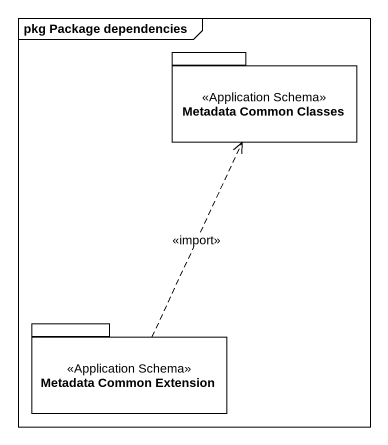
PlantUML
@startuml
mainframe pkg Package dependencies
package "Metadata Common Classes" as Metadata_Common_Classes <<Application Schema>> {
}
package "Metadata Common Extension" as Metadata_Common_Extension <<Application Schema>> {
}
Metadata_Common_Extension .up.> Metadata_Common_Classes : <<import>>
@enduml
